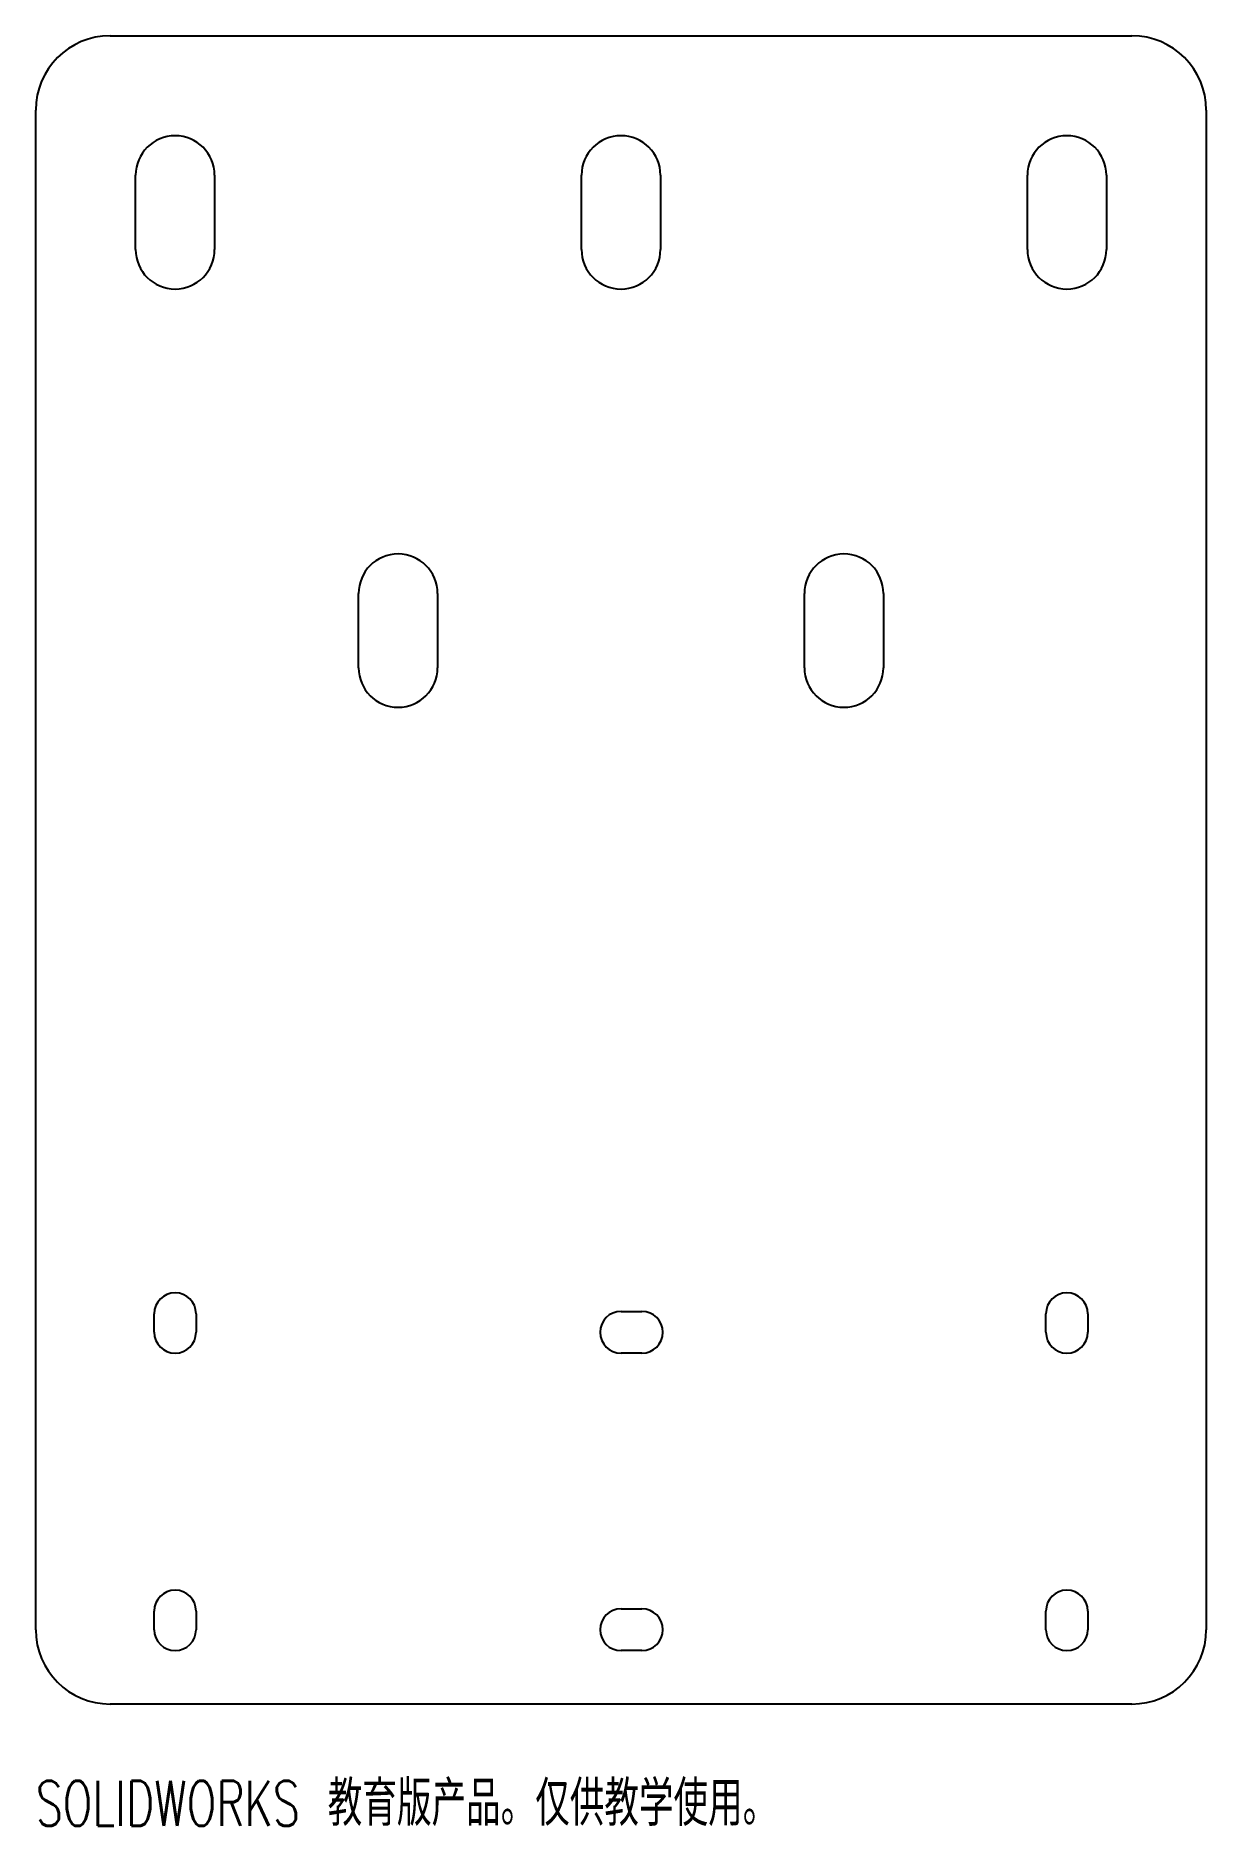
# Model space of a CAD drawing. Header units: millimetres. Extents: x -126 to 0, y -13 to 180.
import ezdxf

# ---------------------------------------------------------------- set-up
doc = ezdxf.new("R2010")
doc.units = ezdxf.units.MM
doc.styles.add('SLDTEXTSTYLE0', font='TXT', dxfattribs={"width": 0.7, "bigfont": 'bigfont'})

msp = doc.modelspace()

# ---------------------------------------------------------------- linework, layer by layer
at = {"color": 7, "linetype": 'Continuous', "lineweight": 25}
for p, q in [((-118, 179.5), (-8, 179.5)), ((-126, 8), (-126, 171.5)), ((0, 171.5), (0, 8)), ((-115.25, 156.5), (-115.25, 164.5)), ((-106.75, 164.5), (-106.75, 156.5)), ((-67.25, 156.5), (-67.25, 164.5)), ((-58.75, 164.5), (-58.75, 156.5)), ((-19.25, 156.5), (-19.25, 164.5)), ((-10.75, 164.5), (-10.75, 156.5)), ((-91.25, 111.5), (-91.25, 119.5)), ((-82.75, 119.5), (-82.75, 111.5)), ((-43.25, 111.5), (-43.25, 119.5)), ((-34.75, 119.5), (-34.75, 111.5)), ((-113.25, 40), (-113.25, 42)), ((-108.75, 42), (-108.75, 40)), ((-63, 42.25), (-60.75, 42.25)), ((-17.25, 40), (-17.25, 42)), ((-12.75, 42), (-12.75, 40)), ((-60.75, 37.75), (-63, 37.75)), ((-113.25, 8), (-113.25, 10)), ((-108.75, 10), (-108.75, 8)), ((-63, 10.25), (-60.75, 10.25)), ((-17.25, 8), (-17.25, 10)), ((-12.75, 10), (-12.75, 8)), ((-60.75, 5.75), (-63, 5.75)), ((-8, 0), (-118, 0))]:
    msp.add_line(p, q, dxfattribs=at)
for centre, radius, start, end in [((-118, 171.5), 8, 90, 180), ((-8, 171.5), 8, 0, 90), ((-111, 164.5), 4.25, 0, 180), ((-63, 164.5), 4.25, 0, 180), ((-15, 164.5), 4.25, 0, 180), ((-111, 156.5), 4.25, 180, 0), ((-63, 156.5), 4.25, 180, 0), ((-15, 156.5), 4.25, 180, 0), ((-87, 119.5), 4.25, 0, 180), ((-39, 119.5), 4.25, 0, 180), ((-87, 111.5), 4.25, 180, 0), ((-39, 111.5), 4.25, 180, 0), ((-111, 42), 2.25, 0, 180), ((-15, 42), 2.25, 0, 180), ((-63, 40), 2.25, 90, 270), ((-60.75, 40), 2.25, 270, 90), ((-111, 40), 2.25, 180, 0), ((-15, 40), 2.25, 180, 0), ((-111, 10), 2.25, 0, 180), ((-15, 10), 2.25, 0, 180), ((-63, 8), 2.25, 90, 270), ((-60.75, 8), 2.25, 270, 90), ((-118, 8), 8, 180, 270), ((-111, 8), 2.25, 180, 0), ((-15, 8), 2.25, 180, 0), ((-8, 8), 8, 270, 0)]:
    msp.add_arc(centre, radius, start, end, dxfattribs=at)

# ---------------------------------------------------------------- texts
at = {"color": 7, "linetype": 'Continuous', "insert": (-126, -8.27), "char_height": 4.8336, "attachment_point": 1, "style": 'SLDTEXTSTYLE0'}
msp.add_mtext('SOLIDWORKS 教育版产品。仅供教学使用。', dxfattribs=at)

doc.saveas('drawing.dxf')
